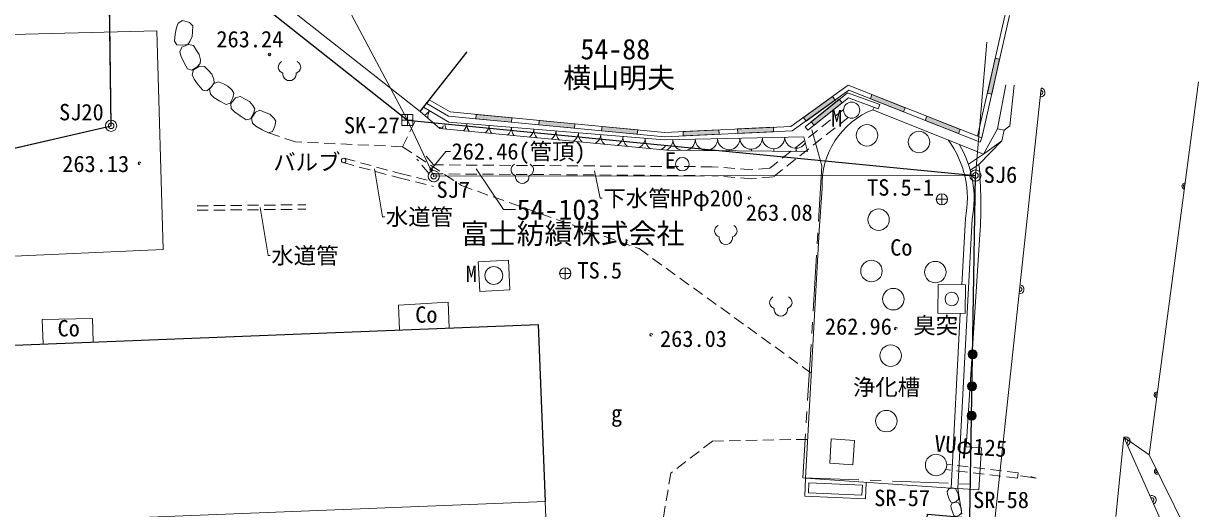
# Model space of a CAD drawing. Units: millimetres, scale not verified. Extents: x 4813 to 205063, y 5162 to 143662.
# Drawn here: x 126356 to 152633, y 102274 to 113105 of the extents above; entities that cross this region are included whole.
import ezdxf
from ezdxf.enums import TextEntityAlignment as Align

# ---------------------------------------------------------------- set-up
doc = ezdxf.new("R2010")
doc.units = ezdxf.units.MM
doc.header["$LTSCALE"] = 250
doc.header["$PDMODE"] = 32
doc.header["$PDSIZE"] = 125
for name, pattern in [('USER2', [1.5, 1, -0.5]), ('USER6', [1.5, 1, -0.5]), ('USER7', [8, 5, -1, 1, -1])]:
    doc.linetypes.add(name, pattern=pattern)
for name, color, linetype, lineweight in [('プロットマーク', 5, 'Continuous', 13), ('仮境界', 5, 'Continuous', 13), ('基準点', 7, 'Continuous', 13), ('境界点', 5, 'Continuous', 13), ('字界', 7, 'Continuous', 13), ('汎用Layer', 7, 'Continuous', 13), ('独標2', 7, 'Continuous', 13), ('現況2', 7, 'Continuous', 13), ('登記情報', 5, 'Continuous', 13), ('結線', 5, 'Continuous', 13)]:
    doc.layers.add(name, color=color, linetype=linetype, lineweight=lineweight)
doc.layers.add('点名', color=5, linetype='Continuous')
doc.styles.add('ＭＳ ゴシック', font='')
doc.styles.get('ＭＳ ゴシック').set_extended_font_data('MS Gothic')

msp = doc.modelspace()

# ---------------------------------------------------------------- hatches: boundary and pattern name
at = {"layer": '字界'}
for points in [[(147663.6, 105718, 0.41422), (147563.6, 105818, 0.41422), (147463.6, 105718, 0.41421), (147563.6, 105618, 0.41421)], [(147652.1, 105003.6, 0.41421), (147552.1, 105103.6, 0.41421), (147452.1, 105003.6, 0.99999)], [(147641.6, 104346.8, 0.41421), (147541.6, 104446.8, 0.41421), (147441.6, 104346.8, 1)]]:
    msp.add_hatch(color=256, dxfattribs=at).paths.add_polyline_path(points)
at = {"layer": '独標2'}
h = msp.add_hatch(color=256, dxfattribs=at)
edge = h.paths.add_edge_path()
edge.add_ellipse((131851.5, 112416.5), major_axis=(29, -7.8), ratio=1, start_angle=-165, end_angle=15)
for points in [[(128918.8, 109983.1, 0.41421), (128948.8, 109953.1, 0.41421)], [(142546, 109203.3, 0.41421), (142576, 109173.3, 0.41421)], [(145819, 106292.3, 0.41422), (145849, 106262.3, 0.41422)], [(140350.6, 106153.4, 0.41421), (140380.6, 106123.4, 0.41421)]]:
    msp.add_hatch(color=256, dxfattribs=at).paths.add_polyline_path(points)
h = msp.add_hatch(color=256, dxfattribs=at)
edge = h.paths.add_edge_path()
edge.add_ellipse((135467, 109848.9), major_axis=(29, -7.8), ratio=1, start_angle=-165, end_angle=15)
at = {"layer": '現況2'}
for points in [[(148166.6, 112306.8), (147990.2, 111526.5), (147892.7, 111548.5), (148069.1, 112328.8)], [(144489.6, 111395.5), (144431.1, 111476.5), (143782.4, 111008.4), (143840.9, 110927.4)], [(146022.9, 111132.6), (145278.7, 111425.9), (145315.3, 111519), (146059.6, 111225.6)], [(144646.5, 111334.9), (144584, 111412.9), (143959.7, 110912.6), (144022.2, 110834.6)], [(137260.6, 110900.7), (136464.3, 110976.7), (136473.8, 111076.2), (137270.2, 111000.2)], [(138665.5, 110766.5), (137869.1, 110842.6), (137878.6, 110942.1), (138675, 110866.1)], [(147250.2, 110648.9), (146505.9, 110942.2), (146542.6, 111035.3), (147286.9, 110741.9)], [(140070.3, 110632.4), (139273.9, 110708.4), (139283.4, 110808), (140079.8, 110732)], [(141897.2, 110630.7), (141098, 110593.7), (141093.4, 110693.6), (141892.5, 110730.6)], [(143115.6, 110687.1), (142316.4, 110650.1), (142311.8, 110750), (143110.9, 110787)]]:
    msp.add_hatch(color=256, dxfattribs=at).paths.add_polyline_path(points)

# ---------------------------------------------------------------- linework, layer by layer
at = {"layer": 'プロットマーク'}
for p, q in [((134808.1, 110950.1), (135058.1, 110950.1)), ((134933.1, 110825.1), (134933.1, 111075.1))]:
    msp.add_line(p, q, dxfattribs=at)
msp.add_lwpolyline([(134808.1, 110825.1), (135058.1, 110825.1), (135058.1, 111075.1), (134808.1, 111075.1)], close=True, dxfattribs=at)
for centre in [(128314.1, 110821.3), (135522.6, 109695.7), (147627.6, 109710.3)]:
    msp.add_circle(centre, 125, dxfattribs=at)
for p in [(128314.1, 110821.3), (135522.6, 109695.7), (147627.6, 109710.3)]:
    msp.add_point(p, dxfattribs=at)
at = {"layer": '仮境界'}
for p, q in [((131909.8, 116652), (134933.1, 110950.1)), ((147627.6, 109710.3), (147878.1, 112692.2)), ((147627.6, 109710.3), (134933.1, 110950.1))]:
    msp.add_line(p, q, dxfattribs=at)
msp.add_lwpolyline([(136470.3, 109863.2), (137083.4, 108951.3), (137347.2, 108951.3)], dxfattribs=at)
at = {"layer": '基準点'}
for p, q in [((146752.3, 109179.3), (147002.3, 109179.3)), ((146877.3, 109054.3), (146877.3, 109304.3)), ((138334.8, 107522.8), (138584.8, 107522.8)), ((138459.8, 107397.8), (138459.8, 107647.8))]:
    msp.add_line(p, q, dxfattribs=at)
for centre in [(146877.3, 109179.3), (138459.8, 107522.8)]:
    msp.add_circle(centre, 125, dxfattribs=at)
at = {"layer": '境界点', "color": 7}
msp.add_lwpolyline([(135467, 109848.9), (135793.2, 110249.8), (135895.5, 110249.8)], dxfattribs=at)
at = {"layer": '字界'}
for points in [[(147663.6, 105718, 0.41422), (147563.6, 105818, 0.41422), (147463.6, 105718, 0.41421), (147563.6, 105618, 0.41421)], [(147652.1, 105003.6, 0.41421), (147552.1, 105103.6, 0.41421), (147452.1, 105003.6, 0.99999)], [(147641.6, 104346.8, 0.41421), (147541.6, 104446.8, 0.41421), (147441.6, 104346.8, 1)]]:
    msp.add_lwpolyline(points, format="xyb", close=True, dxfattribs=at)
at = {"layer": '汎用Layer', "linetype": 'USER2'}
for p, q in [((130233.5, 109033.7), (132661.3, 109057.8)), ((130234.5, 108933.7), (132662.3, 108957.8))]:
    msp.add_line(p, q, dxfattribs=at)
at = {"layer": '汎用Layer', "color": 1, "lineweight": 25}
for points in [[(143832.7, 47638.2), (141520.9, 47596.8), (140655.6, 47577.2), (128337.6, 47222.1), (120907.2, 46891.7), (101803.8, 46040.2), (101078.3, 61124.2), (100906.9, 64678.5), (100727, 68418.3), (99538.6, 93008.1), (114412, 107613.1), (128314.1, 110821.3), (128239.7, 116247.9), (134933.1, 110950.1), (147627.6, 109710.3)], [(143832.7, 47638.2), (143793.2, 49441.3), (143668.7, 55176.3), (142157.5, 55180), (142160.3, 56800.1), (143660.3, 56797.3), (143668.6, 62836.3), (144227.8, 70982.5), (144535.1, 75512.4), (144726.7, 78336.5), (145004.6, 82434.4), (145357.8, 87384.7), (145817.5, 93819.7), (146554.2, 102146.3), (147504.9, 102063.4), (147627.6, 109710.3)]]:
    msp.add_lwpolyline(points, dxfattribs=at)
at = {"layer": '汎用Layer', "linetype": 'USER2'}
for points in [[(144681.9, 111184.5), (143029.4, 109872.3), (142627.2, 109839.5), (141743.7, 109906.4), (135513.9, 109948.6), (135298.3, 110205)], [(144782.4, 111008.9), (143106.2, 109677.9), (142627.8, 109638.9), (141735.5, 109706.4), (135420.2, 109749.2), (135145.2, 110076.4)], [(133496.8, 109998.4), (134747.4, 109658.8), (135513.5, 109467.6)], [(133523, 110094.9), (134772.6, 109755.6), (135537.8, 109564.6)]]:
    msp.add_lwpolyline(points, dxfattribs=at)
at = {"layer": '汎用Layer'}
msp.add_circle((133509.9, 110046.6), 50, dxfattribs=at)
at = {"layer": '独標2'}
for points in [[(128918.8, 109983.1, 0.41421), (128948.8, 109953.1, 0.41421)], [(142546, 109203.3, 0.41421), (142576, 109173.3, 0.41421)], [(145819, 106292.3, 0.41422), (145849, 106262.3, 0.41422)], [(140350.6, 106153.4, 0.41421), (140380.6, 106123.4, 0.41421)]]:
    msp.add_lwpolyline(points, format="xyb", close=True, dxfattribs=at)
for centre, start, end in [((131851.5, 112416.5), 360, 180), ((131851.5, 112416.5), 180, 360), ((128948.8, 109983.1), 0, 180), ((135467, 109848.9), 360, 180), ((135467, 109848.9), 180, 360), ((142576, 109203.3), 0, 180), ((140380.6, 106153.4), 0, 180), ((145849, 106292.3), 359.9994, 180.0006)]:
    msp.add_arc(centre, 30, start, end, dxfattribs=at)
at = {"layer": '現況2'}
for p, q in [((129169.9, 115907.2), (135217, 111138.7)), ((148289.4, 113303.7), (147675.7, 110588.7)), ((148387, 113281.7), (147769.8, 110551.6)), ((148119.7, 110754.5), (148309.3, 111735.5)), ((148398.6, 110820), (148495.6, 111728.3)), ((151506.2, 103471.3), (152610, 111801.7)), ((149092.2, 111664.6), (148062.4, 102023.8)), ((135858.2, 110903.8), (135296.8, 111240)), ((135368.4, 111318.1), (135418.7, 111404.6)), ((145337.7, 111180.5), (145360.3, 111237)), ((147807.5, 110190.7), (145337.7, 111180.5)), ((145456.6, 111201.6), (145491.1, 111295.5)), ((135217, 111138.7), (135658.1, 110761.1)), ((140667.8, 110505.5), (135858.2, 110903.8)), ((135658.1, 110761.1), (140729.4, 110273.3)), ((143881.4, 110721.7), (143818.9, 110799.7)), ((147807.5, 110190.7), (148119.7, 110754.5)), ((148266.7, 110724.6), (148119.7, 110754.5)), ((148266.7, 110724.6), (148398.6, 110820)), ((147705.4, 109959.9), (148217.6, 110483.4)), ((147733.2, 110458.5), (147769.8, 110551.6)), ((143872.4, 110243.7), (140729.4, 110273.3)), ((147807.5, 110190.7), (147469, 109963.7)), ((147512.2, 109832.7), (147705.4, 109959.9)), ((144136.1, 108477.2), (144201.1, 109427.3)), ((147550.5, 108733.7), (147232.3, 102718.3)), ((147401.3, 108752.7), (147322.9, 107271.8)), ((143825.8, 102948.7), (144136.1, 108477.2)), ((147726.3, 108396.2), (147420.2, 103650.8)), ((135845.8, 106879.5), (134734.7, 106818.6)), ((134734.7, 106818.6), (134756.6, 106264.3)), ((135845.8, 106879.5), (135868.3, 106308.1)), ((127895.2, 106520.9), (126772.7, 106496.7)), ((126772.7, 106496.7), (126794.3, 105950.1)), ((127895.2, 106520.9), (127915.9, 105994.4)), ((147289, 106631.2), (147082.5, 102726.2)), ((150943.9, 103864.6), (150764.7, 102095.9)), ((147420.2, 103650.8), (147759.3, 103629)), ((147759.3, 103629), (147699, 102693.6)), ((148582.1, 103073.4), (148568, 102954.2)), ((143903.9, 102845), (143894.4, 102625.2)), ((143903.9, 102845), (145101.1, 102793.2)), ((145101.1, 102793.2), (145091.6, 102573.4)), ((143894.4, 102625.2), (145091.6, 102573.4)), ((147232.3, 102718.3), (147699, 102693.6)), ((147232.3, 102718.3), (147325.4, 102149.1)), ((138015.6, 102428.7), (112219.7, 101410.9)), ((138015.6, 102428.7), (138045.7, 101664.1))]:
    msp.add_line(p, q, dxfattribs=at)
at = {"layer": '現況2', "lineweight": 25}
for p, q in [((135217, 111138.7), (136268.6, 112472.3)), ((112063.5, 105368.9), (137859.4, 106386.7)), ((112063.5, 105368.9), (137859.4, 106386.7)), ((137859.4, 106386.7), (138015.6, 102428.7))]:
    msp.add_line(p, q, dxfattribs=at)
at = {"layer": '現況2', "linetype": 'USER6'}
for p, q in [((134821.6, 110354), (135158, 111022)), ((148568, 102954.2), (146964.7, 103144.2)), ((148582.1, 103073.4), (146987.1, 103262.4))]:
    msp.add_line(p, q, dxfattribs=at)
at = {"layer": '現況2'}
for points in [[(130139.4, 113050.4), (130066.8, 113130.8), (129910.8, 113172.6), (129813.3, 113115.2), (129772, 113019.5), (129745, 112864.9), (129726, 112708), (129783.6, 112630.5), (129915.8, 112620.2), (130026.1, 112637.9), (130075.4, 112702.5), (130125.7, 112814.2), (130133.3, 112922.7)], [(130151.6, 112612.6), (130045.3, 112633.9), (129895.2, 112574.5), (129851.1, 112470.2), (129875.1, 112368.8), (129945.5, 112228.6), (130023.8, 112091.2), (130116.2, 112063.4), (130228.5, 112133.9), (130306.4, 112213.9), (130307.5, 112295.1), (130281.3, 112414.8), (130222.8, 112506.4)], [(148166.6, 112306.8), (147990.2, 111526.5), (147892.7, 111548.5), (148069.1, 112328.8)], [(130400.3, 112148.9), (130292, 112152.6), (130153.6, 112069.4), (130127.2, 111959.3), (130167.4, 111863.2), (130259.9, 111736.4), (130359.5, 111613.7), (130455.3, 111601.4), (130554.5, 111689.3), (130618.3, 111781), (130606.1, 111861.2), (130560.7, 111975), (130487.9, 112055.9)], [(130709.2, 111806.4), (130608.1, 111767.5), (130513.1, 111636.9), (130531.8, 111525.2), (130606.3, 111452.4), (130740.9, 111371.8), (130880.5, 111297.7), (130973.5, 111323.7), (131030.6, 111443.4), (131053.5, 111552.7), (131011, 111621.8), (130924.7, 111708.9), (130826.2, 111754.9)], [(131194.5, 111476.3), (131091, 111444), (130987.9, 111319.8), (130999.3, 111207.2), (131069, 111129.7), (131198.1, 111040.5), (131332.7, 110957.6), (131427.1, 110977.6), (131491.8, 111093.3), (131521.7, 111200.9), (131483.7, 111272.7), (131403.3, 111365.1), (131307.9, 111417.4)], [(144489.6, 111395.5), (144431.1, 111476.5), (143782.4, 111008.4), (143840.9, 110927.4)], [(146022.9, 111132.6), (145278.7, 111425.9), (145315.3, 111519), (146059.6, 111225.6)], [(131637.9, 111167.2), (131538.3, 111124.7), (131448.1, 110990.7), (131470.8, 110879.8), (131547.9, 110809.7), (131685.4, 110734), (131827.6, 110665), (131919.6, 110694.4), (131972.2, 110816.1), (131991.3, 110926.1), (131946.2, 110993.7), (131856.9, 111077.6), (131756.7, 111120)], [(144646.5, 111334.9), (144584, 111412.9), (143959.7, 110912.6), (144022.2, 110834.6)], [(137260.6, 110900.7), (136464.3, 110976.7), (136473.8, 111076.2), (137270.2, 111000.2)], [(138665.5, 110766.5), (137869.1, 110842.6), (137878.6, 110942.1), (138675, 110866.1)], [(147250.2, 110648.9), (146505.9, 110942.2), (146542.6, 111035.3), (147286.9, 110741.9)], [(140070.3, 110632.4), (139273.9, 110708.4), (139283.4, 110808), (140079.8, 110732)], [(141897.2, 110630.7), (141098, 110593.7), (141093.4, 110693.6), (141892.5, 110730.6)], [(143115.6, 110687.1), (142316.4, 110650.1), (142311.8, 110750), (143110.9, 110787)], [(136517.8, 107780.6), (136553, 107124), (137225.4, 107160.1), (137190.2, 107816.6)], [(147400.3, 106630.4), (146788.6, 106635.1), (146793.6, 107275.9), (147405.3, 107271.1)], [(144926.2, 103792.9), (144406.4, 103828.1), (144369.6, 103283.1), (144889.3, 103248)], [(147182.6, 102715.3), (147122.2, 102735.1), (147030.7, 102711), (146997.7, 102653.4), (147004.6, 102592.7), (147035.8, 102506.1), (147071.7, 102420.7), (147123.6, 102398), (147193.9, 102431.2), (147244.8, 102472.3), (147251.2, 102519.5), (147244.3, 102591), (147216.6, 102648.5)], [(147251.3, 102397), (147193.8, 102415.9), (147106.6, 102392.9), (147075.2, 102338), (147081.8, 102280.2), (147111.5, 102197.7), (147145.8, 102116.4), (147195.2, 102094.8), (147262.2, 102126.4), (147310.7, 102165.6), (147316.7, 102210.6), (147310.1, 102278.7), (147283.7, 102333.4)]]:
    msp.add_lwpolyline(points, close=True, dxfattribs=at)
for points in [[(111368.1, 112522.7), (112064, 111555.5), (118481.6, 112578.7), (124339.5, 112816.7), (129337.5, 112945), (129476.7, 108057.9)], [(147769.8, 110551.6), (144781.5, 111729.4), (143500.5, 110805), (140681.2, 110674.5), (135887.1, 111132.2), (135418.7, 111404.6)], [(147733.2, 110458.5), (144795.7, 111616.3), (143534.8, 110706.5), (140678.8, 110574.3), (135855.8, 111034.8), (135368.4, 111318.1)], [(145491.1, 111295.5), (144768.9, 111561.1), (143818.9, 110799.7)], [(145456.6, 111201.6), (144787.3, 111447.7), (143881.4, 110721.7)], [(147807.5, 110190.7), (148217.6, 110483.4), (148266.7, 110724.6)], [(143872.4, 110243.7), (143791.8, 110573.4), (140667.8, 110505.5)], [(134199.6, 109863.1), (134377.6, 108786.1), (134426.5, 108786.1)], [(139113.5, 109815.5), (139238.8, 109204), (139287.8, 109204)], [(131641.4, 109000.1), (131819.4, 107923.1), (131868.4, 107923.1)], [(129476.7, 108057.9), (125632, 107890.2), (118242.8, 107578.3), (113245.1, 106912.9)], [(151454.5, 92023.4), (152148.1, 101154.4), (150943.9, 103864.6), (151506.2, 103471.3), (152633.1, 101190.9), (151728.9, 91973.2), (150883.5, 82988.7)], [(143825.8, 102948.7), (143811, 102548.7), (145168.1, 102490), (145183.9, 102855.9)], [(147232.3, 102718.3), (147082.5, 102726.2), (143825.8, 102948.7)], [(143903.9, 102845), (143894.4, 102625.2), (145091.6, 102573.4), (145101.1, 102793.2)], [(148632.3, 102999.8), (148983.1, 102952.9), (148864.9, 102989.1)]]:
    msp.add_lwpolyline(points, dxfattribs=at)
at = {"layer": '現況2', "linetype": 'USER6'}
for points in [[(134821.6, 110354), (132431.5, 110460.7), (131827.6, 110665)], [(134821.6, 110354), (136145.3, 109484.6), (140110, 108077.5), (143957.7, 105298.1)], [(143874.6, 103818.3), (141748.4, 103779.1), (140818.8, 103063.4), (140192.3, 99248.3), (140070, 96836.5), (140607.3, 95781.8)]]:
    msp.add_lwpolyline(points, dxfattribs=at)
at = {"layer": '現況2', "linetype": 'USER7'}
msp.add_lwpolyline([(143970.6, 110731.6), (144195.6, 109928.7), (143772.3, 102960), (147708.5, 102810.6)], dxfattribs=at)
at = {"layer": '現況2'}
for centre, radius in [((144861.4, 111170.7), 180), ((145203.4, 110608.3), 240), ((146364.8, 110459.8), 240), ((141077.6, 109964.6), 150), ((145462.4, 108724.3), 240), ((145303.5, 107577.5), 240), ((146729.7, 107553.8), 240), ((136865.4, 107476.6), 200), ((145791.4, 106949.3), 240), ((147097, 106953.1), 150), ((145733.1, 105688.7), 240), ((145634.3, 104225.4), 240), ((146747.6, 103246.6), 240)]:
    msp.add_circle(centre, radius, dxfattribs=at)
for centre, radius, start, end in [((132185, 112131.7), 137.1, 116.40406, 254.79462), ((132413.1, 112131.7), 137.1, 285.20538, 63.59594), ((132299, 111980.7), 151.2, 172.84733, 7.15267), ((149081.6, 111565.2), 100, 263.90239, 83.90372), ((149081.6, 111565.2), 50, 263.90306, 83.90306), ((135214.8, 111289.1), 250, 292.61302, 329.08278), ((135643.7, 111032.2), 250, 149.08278, 191.28587), ((145994.5, 109509.7), 1795.2, 111.45983, 182.63197), ((135644.2, 111031.9), 249.4, 329.06845, 329.0828), ((135643.7, 111032.2), 250, 267.58318, 281.91012), ((135516, 110932.1), 250, 315.71467, 333.01162), ((136014.3, 110890.8), 250, 191.6172, 215.27656), ((136014.3, 110890.8), 250, 313.7341, 355.26635), ((136512.6, 110849.6), 250, 175.26635, 217.31805), ((136512.6, 110849.6), 250, 311.69261, 355.26635), ((137010.9, 110808.3), 250, 175.26635, 219.4293), ((137010.9, 110808.3), 250, 309.58135, 355.26635), ((137509.2, 110767), 250, 175.26635, 221.62122), ((137509.2, 110767), 250, 307.38944, 355.26635), ((138007.5, 110725.8), 250, 175.26635, 223.90745), ((138007.5, 110725.8), 250, 305.10321, 355.26635), ((138505.8, 110684.5), 250, 175.26635, 226.30553), ((138505.8, 110684.5), 250, 302.70512, 355.26635), ((139004.1, 110643.3), 250, 175.26635, 228.83866), ((139004.1, 110643.3), 250, 300.172, 355.26635), ((139502.4, 110602), 250, 175.26635, 231.53859), ((139502.4, 110602), 250, 297.47207, 355.26635), ((140000.7, 110560.7), 250, 175.26635, 234.45093), ((140000.7, 110560.7), 250, 294.55973, 355.26635), ((140499, 110519.5), 250, 175.26635, 237.64544), ((140499, 110519.5), 250, 291.36522, 324.53706), ((140615.9, 110504.4), 250, 296.49603, 1.24478), ((141115.8, 110515.2), 250, 181.24478, 258.70752), ((141115.8, 110515.2), 250, 280.21506, 1.24478), ((141615.7, 110526.1), 250, 181.24478, 1.24478), ((142115.6, 110537), 250, 181.24478, 1.24478), ((142615.5, 110547.8), 250, 181.24478, 1.24478), ((143115.3, 110558.7), 250, 181.24498, 1.24458), ((143615.2, 110569.5), 250, 181.24478, 327.353), ((145230.3, 109197.7), 2216.1, 348.41623, 36.21519), ((145230.3, 109197.7), 2366.1, 348.69235, 30.79325), ((141371.2, 110270.7), 250, 358.65653, 1.24478), ((141871.1, 110281.6), 250, 181.24478, 183.83668), ((141871.1, 110281.6), 250, 355.0859, 1.24478), ((142370.9, 110292.4), 250, 181.24478, 187.42444), ((142370.9, 110292.4), 250, 351.49814, 1.24478), ((142870.8, 110303.3), 250, 181.24478, 191.04396), ((142870.8, 110303.3), 250, 347.87862, 1.24478), ((143370.7, 110314.2), 250, 181.24478, 194.71104), ((143370.7, 110314.2), 250, 344.21154, 1.24478), ((143870.6, 110325), 250, 181.24478, 198.44337), ((137386.2, 109837.9), 137.1, 116.40406, 254.79462), ((137614.3, 109837.9), 137.1, 285.20538, 63.59594), ((137689.2, 109044.2), 10058, 356.30608, 5.22374), ((137500.2, 109686.8), 151.2, 172.84733, 7.15267), ((152301.7, 109474.7), 63.2, 82.4512, 262.45295), ((152301.7, 109474.7), 31.6, 82.45207, 262.45207), ((141935.7, 108474.7), 137.1, 116.40406, 254.79462), ((142163.8, 108474.7), 137.1, 285.20538, 63.59594), ((142049.7, 108323.6), 151.2, 172.84733, 7.15267), ((148612, 107169.5), 100, 263.90306, 83.90306), ((148612, 107169.5), 50, 263.90306, 83.90306), ((143164, 106874.9), 137.1, 116.40406, 254.79462), ((143392.1, 106874.9), 137.1, 285.20538, 63.59594), ((143278, 106723.9), 151.2, 172.84733, 7.15267), ((151683.9, 104812.7), 63.2, 82.45207, 262.45207), ((151683.9, 104812.7), 31.6, 82.45239, 262.45176), ((150984.5, 103773.3), 100, 293.95596, 113.95518), ((150984.5, 103773.3), 50, 293.9547, 113.95644), ((151688, 103103.4), 63.2, 116.29735, 296.29735), ((151688, 103103.4), 31.6, 116.29627, 296.29843), ((151566.1, 102464.3), 100, 293.95509, 113.95605), ((151566.1, 102464.3), 50, 293.95557, 113.95557)]:
    msp.add_arc(centre, radius, start, end, dxfattribs=at)
at = {"layer": '結線'}
for p, q in [((134933.1, 110950.1), (128239.7, 116247.9)), ((128239.7, 116247.9), (128314.1, 110821.3)), ((135522.6, 109695.7), (134933.1, 110950.1)), ((128314.1, 110821.3), (114412, 107613.1)), ((147627.6, 109710.3), (135522.6, 109695.7)), ((147504.9, 102063.4), (147627.6, 109710.3))]:
    msp.add_line(p, q, dxfattribs=at)

# ---------------------------------------------------------------- texts
at = {"layer": '仮境界', "style": 'ＭＳ ゴシック'}
msp.add_text('54-88', height=458.2, dxfattribs=at).set_placement((138799.7, 112166.9), align=Align.BOTTOM_LEFT)
msp.add_text('54-103', height=458.2, dxfattribs=at).set_placement((137372.2, 108951.3), align=Align.MIDDLE_LEFT)
at = {"layer": '基準点', "style": 'ＭＳ ゴシック'}
msp.add_text('TS.5-1', height=366.6, dxfattribs=at).set_placement((145205.3, 109150.3), align=Align.BOTTOM_LEFT)
msp.add_text('TS.5', height=366.6, dxfattribs=at).set_placement((139232.3, 107299.7), align=Align.BOTTOM_CENTER)
at = {"layer": '境界点', "color": 7, "style": 'ＭＳ ゴシック'}
msp.add_text('262.46(管頂)', height=366.6, dxfattribs=at).set_placement((135920.5, 110249.8), align=Align.MIDDLE_LEFT)
at = {"layer": '点名', "style": 'ＭＳ ゴシック'}
for s, p in [('SJ20', (127649.5, 110833.1)), ('SK-27', (134139.5, 110539.4)), ('SJ6', (148185.7, 109435.6)), ('SJ7', (135958.9, 109102.4)), ('SR-57', (145989, 102216.2)), ('SR-58', (148199.2, 102173.3))]:
    msp.add_text(s, height=366.6, dxfattribs=at).set_placement(p, align=Align.BOTTOM_CENTER)
at = {"layer": '独標2', "style": 'ＭＳ ゴシック'}
for s, p in [('263.24', (131413.7, 112756.9)), ('263.13', (127968.9, 109971)), ('263.08', (143242.5, 108882.9)), ('262.96', (145011.1, 106338.9)), ('263.03', (141326.5, 106064.8))]:
    msp.add_text(s, height=366.6, dxfattribs=at).set_placement(p, align=Align.MIDDLE_CENTER)
at = {"layer": '現況2', "style": 'ＭＳ ゴシック'}
for s, p in [('M', (144403.6, 110694.8)), ('バルブ', (131937.3, 109716.8)), ('E', (140685.2, 109754)), ('Co', (145721.2, 107811.2)), ('M', (136238.4, 107221.7)), ('Co', (135108, 106311.9)), ('Co', (127115.7, 106006)), ('臭突', (146239.3, 106070.3)), ('浄化槽', (144891, 104690.6)), ('g', (139484.2, 104106.3))]:
    msp.add_text(s, height=366.6, dxfattribs=at).set_placement(p, align=Align.BOTTOM_LEFT)
for s, p in [('下水管HPφ200', (139312.8, 109204)), ('水道管', (134451.5, 108786.1)), ('水道管', (131893.4, 107923.1))]:
    msp.add_text(s, height=366.6, dxfattribs=at).set_placement(p, align=Align.MIDDLE_LEFT)
msp.add_text('VUφ125', height=366.6, rotation=355.38, dxfattribs=at).set_placement((146682.4, 103440.5), align=Align.BOTTOM_LEFT)
at = {"layer": '登記情報', "style": 'ＭＳ ゴシック'}
for s, p in [('横山明夫', (138415.3, 111527.8)), ('富士紡績株式会社', (136126.2, 108045.6))]:
    msp.add_text(s, height=458.2, dxfattribs=at).set_placement(p, align=Align.BOTTOM_LEFT)

doc.saveas('drawing.dxf')
